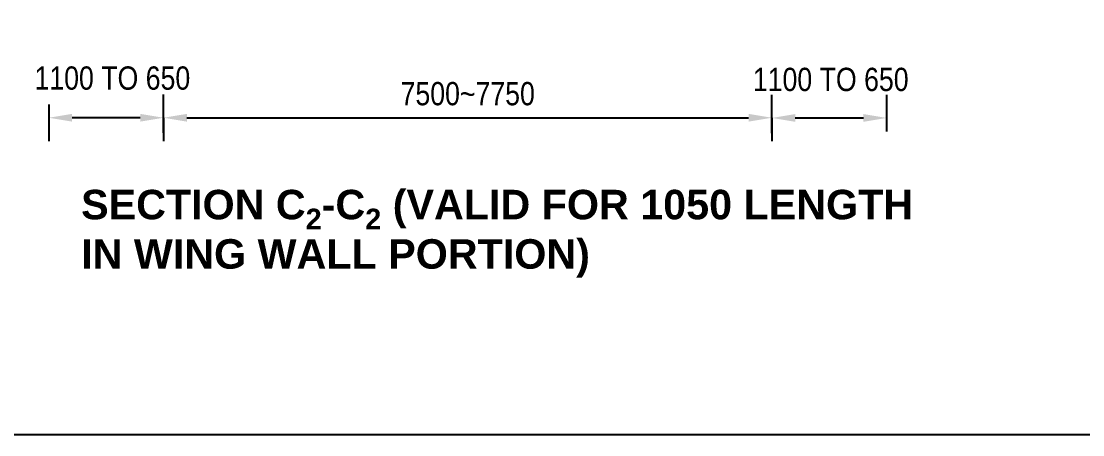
# Model space of a CAD drawing. Extents: x -119161 to 3778985, y -614964 to -30958.
# Drawn here: x 2984585 to 2995524, y -270127 to -265860 of the extents above; entities that cross this region are included whole.
import ezdxf

# ---------------------------------------------------------------- set-up
doc = ezdxf.new("R2010")
doc.units = 0
doc.header["$MEASUREMENT"] = 0
doc.layers.get('DEFPOINTS').update_dxf_attribs({"linetype": 'CONTINUOUS'})
doc.layers.add('Dim', color=7, linetype='CONTINUOUS', lineweight=9)
doc.layers.add('LINE', color=7, linetype='CONTINUOUS')
doc.layers.add('TXT', color=7, linetype='CONTINUOUS')
doc.styles.add('DIM', font='isocp3.shx')
doc.styles.add('dimText', font='ARIALN.TTF')
doc.styles.get("Standard").update_dxf_attribs({"font": 'times.ttf', "height": 250})
doc.dimstyles.new('dim n_120', dxfattribs={"dimtxt": 240, "dimasz": 240, "dimexe": 240, "dimexo": 150, "dimgap": 100, "dimtad": 2, "dimdec": 0, "dimzin": 0, "dimdsep": 46, "dimtxsty": 'DIM', "dimcen": 350, "dimclrd": 5, "dimclre": 5, "dimclrt": 7, "dimadec": 0, "dimazin": 0, "dimtfac": 1, "dimtdec": 0, "dimtmove": 0, "dimatfit": 3, "dimfxl": 240, "dimfxlon": 1, "dimtolj": 1, "dimtzin": 0, "dimarcsym": 0})

# ---------------------------------------------------------------- blocks, each defined once
blk = doc.blocks.new('*D1211')
at = {"layer": 'DEFPOINTS', "color": 0, "lineweight": -2, "ltscale": 50}
for p in [(2986052, -266738), (2992321, -266740), (2992321, -266856)]:
    blk.add_point(p, dxfattribs=at)
at = {"layer": 'Dim', "color": 5, "lineweight": -2, "ltscale": 50}
for p, q in [((2986052, -266856), (2986052, -267096)), ((2986292, -266856), (2992081, -266856)), ((2992321, -266856), (2992321, -267096))]:
    blk.add_line(p, q, dxfattribs=at)
for points in [[(2986292, -266816), (2986292, -266896), (2986052, -266856)], [(2992081, -266816), (2992081, -266896), (2992321, -266856)]]:
    blk.add_solid(points, dxfattribs=at)
at = {"layer": 'Dim', "color": 7, "ltscale": 50, "insert": (2989186, -266609), "char_height": 240, "attachment_point": 5, "style": 'dimText'}
blk.add_mtext('\\A1;7500~7750', dxfattribs=at)
blk = doc.blocks.new('*D1217')
at = {"layer": 'DEFPOINTS', "color": 0, "lineweight": -2, "ltscale": 50}
for p in [(2984869, -266570), (2984869, -266856), (2986052, -267163)]:
    blk.add_point(p, dxfattribs=at)
at = {"layer": 'Dim', "color": 5, "lineweight": -2, "ltscale": 50}
for p, q in [((2986052, -267013), (2986052, -266616)), ((2984869, -266720), (2984869, -267096)), ((2985812, -266856), (2985109, -266856))]:
    blk.add_line(p, q, dxfattribs=at)
for points in [[(2985109, -266816), (2985109, -266896), (2984869, -266856)], [(2985812, -266816), (2985812, -266896), (2986052, -266856)]]:
    blk.add_solid(points, dxfattribs=at)
at = {"layer": 'Dim', "color": 7, "ltscale": 50, "insert": (2985524, -266448), "char_height": 240, "attachment_point": 5, "style": 'dimText'}
blk.add_mtext('\\A1;1100 TO 650', dxfattribs=at)
blk = doc.blocks.new('*D1218')
at = {"layer": 'DEFPOINTS', "color": 0, "lineweight": -2, "ltscale": 50}
for p in [(2993504, -266858), (2992321, -267165), (2993504, -267148)]:
    blk.add_point(p, dxfattribs=at)
at = {"layer": 'Dim', "color": 5, "lineweight": -2, "ltscale": 50}
for p, q in [((2992321, -267015), (2992321, -266618)), ((2993504, -266998), (2993504, -266618)), ((2992561, -266858), (2993264, -266858))]:
    blk.add_line(p, q, dxfattribs=at)
for points in [[(2992561, -266818), (2992561, -266898), (2992321, -266858)], [(2993264, -266818), (2993264, -266898), (2993504, -266858)]]:
    blk.add_solid(points, dxfattribs=at)
at = {"layer": 'Dim', "color": 7, "ltscale": 50, "insert": (2992927, -266462), "char_height": 240, "attachment_point": 5, "style": 'dimText'}
blk.add_mtext('\\A1;1100 TO 650', dxfattribs=at)

msp = doc.modelspace()

# ---------------------------------------------------------------- linework, layer by layer
at = {"layer": 'LINE', "elevation": 0}
msp.add_lwpolyline([(3013566.8, -270127.2), (2959803.4, -270127.2), (2959803.4, -232108.7), (3013566.8, -232108.7)], close=True, dxfattribs=at)

# ---------------------------------------------------------------- texts
at = {"layer": 'TXT', "color": 0, "insert": (2985202.3, -268052.2, 0), "char_height": 169, "width": 16450.789, "attachment_point": 4}
msp.add_mtext('\\A1;{\\fArial|b1|i0|c0|p34;\\H1.8x;\\C6;SECTION C\\H0.7x;\\S^ 2;\\H1.429x;-C\\H0.7x;\\S^ 2;\\H1.429x; (VALID FOR 1050 LENGTH\\PIN WING WALL PORTION)}', dxfattribs=at)

# ---------------------------------------------------------------- dimensions: what is measured, and where the dimension line sits
at = {"layer": 'Dim', "ltscale": 50}
for base, p1, p2, text, picture, middle in [((2984868.6, -266856.5, 0), (2986051.6, -267162.8, 0), (2984868.6, -266570.1, 0), '1100 TO 650', '*D1217', (2985523.8, -266447.9, 0)), ((2992321.3, -266856.5, 0), (2986051.6, -266738.2, 0), (2992321.3, -266740, 0), '7500~7750', '*D1211', (2989186.4, -266609.5, 0))]:
    dim = msp.add_linear_dim(base=base, p1=p1, p2=p2, text=text, dimstyle='dim n_120', override={"dimgap": 10, "dimtxsty": 'dimText', "dimtmove": 2}, dxfattribs=at)
    dim.commit()
    dim.dimension.update_dxf_attribs({"geometry": picture, "text_midpoint": middle, "dimtype": 160})
dim = msp.add_linear_dim(base=(2993504.3, -266858.3, 0), p1=(2992321.3, -267164.7, 0), p2=(2993504.3, -267148.1, 0), angle=180, text='1100 TO 650', dimstyle='dim n_120', override={"dimgap": 10, "dimtxsty": 'dimText', "dimtmove": 2}, dxfattribs=at)
dim.commit()
dim.dimension.update_dxf_attribs({"geometry": '*D1218', "text_midpoint": (2992926.9, -266461.5, 0), "dimtype": 160})

doc.saveas('drawing.dxf')
